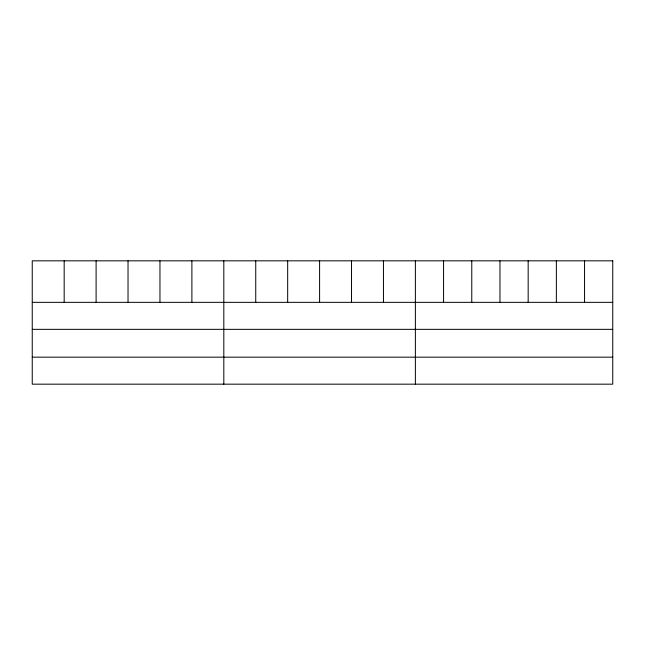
<?xml version="1.0" encoding="UTF-8"?>
<svg xmlns="http://www.w3.org/2000/svg" width="645" height="645" viewBox="0 0 645 645"><rect width="100%" height="100%" fill="white"/><g stroke="black" fill="none" stroke-linecap="round" stroke-linejoin="round"><path stroke-width="0.97" d="M32.25 302.344L612.75 302.344M32.25 329.345L612.75 329.345M32.25 357.169L612.75 357.169M584.555 260.83L584.555 302.344M556.361 260.83L556.361 302.344M528.166 260.83L528.166 302.344M499.964 260.83L499.964 302.344M471.769 260.83L471.769 302.344M443.575 260.83L443.575 302.344M415.38 260.83L415.38 384.17M383.453 260.83L383.453 302.344M351.525 260.83L351.525 302.344M319.597 260.83L319.597 302.344M287.67 260.83L287.67 302.344M255.743 260.83L255.743 302.344M223.815 260.83L223.815 384.17M191.888 260.83L191.888 302.344M159.96 260.83L159.96 302.344M128.032 260.83L128.032 302.344M96.105 260.83L96.105 302.344M64.177 260.83L64.177 302.344M612.75 260.83L32.25 260.83L32.25 384.17L612.75 384.17L612.75 260.83"/></g></svg>
